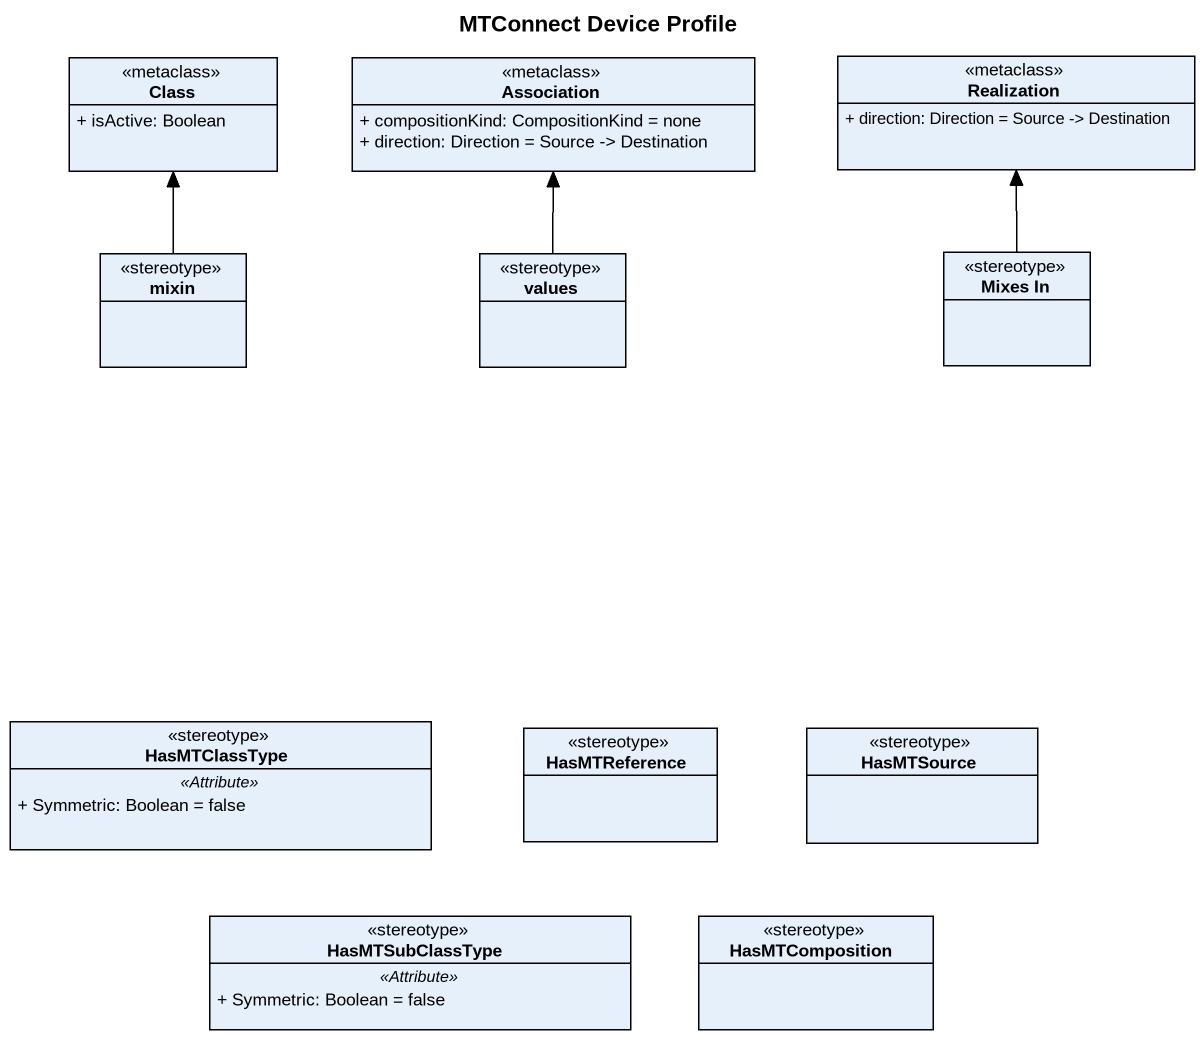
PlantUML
@startuml
title MTConnect Device Profile
hide circle
hide empty members
skinparam classAttributeIconSize 0
class "Class" as Class_ <<metaclass>> {
  + isActive: Boolean
}
class Association <<metaclass>> {
  + compositionKind: CompositionKind = none
  + direction: Direction = Source -> Destination
}
class Realization <<metaclass>> {
  + direction: Direction = Source -> Destination
}
class mixin <<stereotype>>
class values <<stereotype>>
class "Mixes In" as Mixes_In <<stereotype>>
class HasMTClassType <<stereotype>> {
  .. <<Attribute>> ..
  + Symmetric: Boolean = false
}
class HasMTReference <<stereotype>>
class HasMTSource <<stereotype>>
class HasMTSubClassType <<stereotype>> {
  .. <<Attribute>> ..
  + Symmetric: Boolean = false
}
class HasMTComposition <<stereotype>>
mixin -up-> Class_
values -up-> Association
Mixes_In -up-> Realization
@enduml
